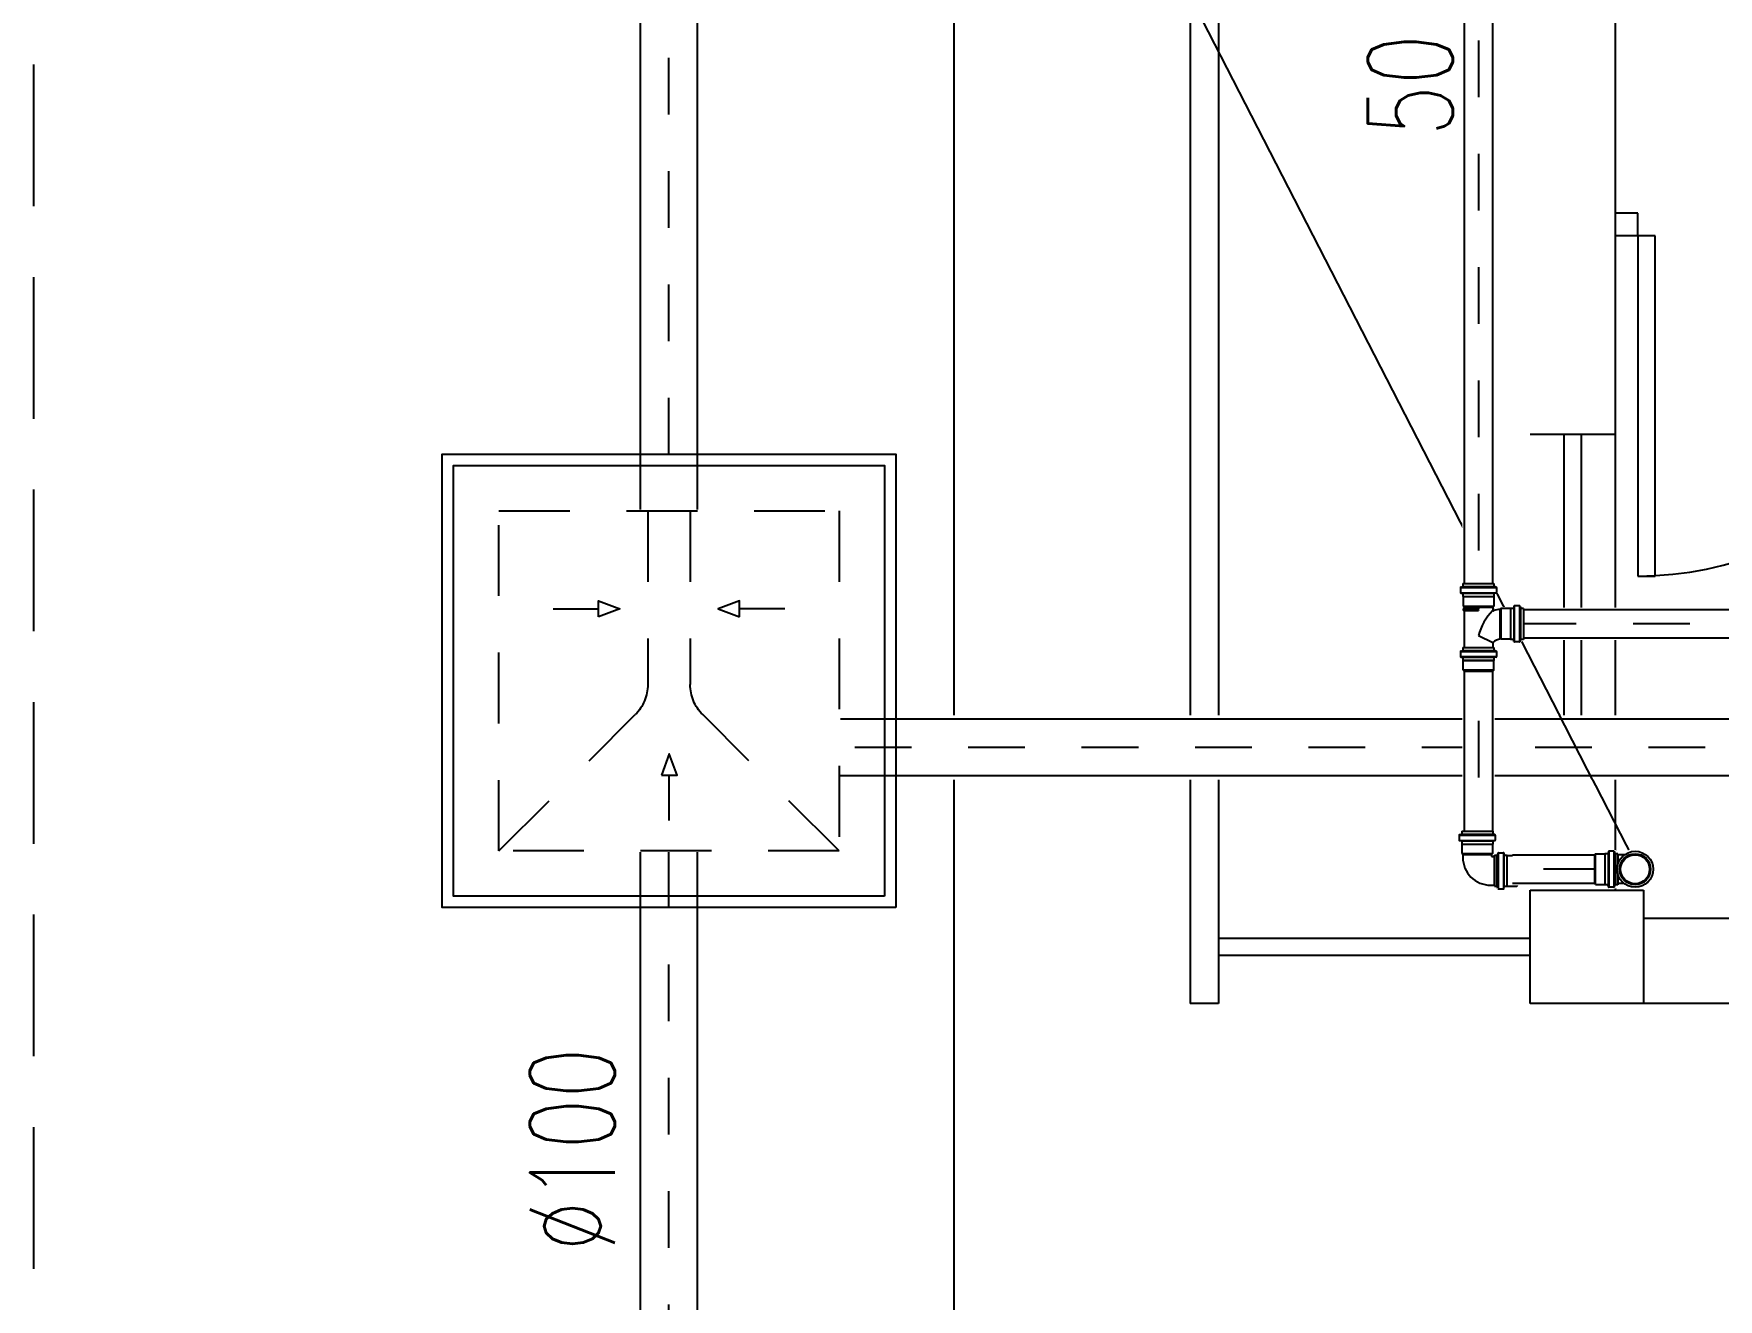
# Model space of a CAD drawing. Header units: inches. Extents: x 542787 to 543192, y 9574025 to 9574373.
# Drawn here: x 543036.131 to 543039.103, y 9574105.033 to 9574107.266 of the extents above; entities that cross this region are included whole.
import ezdxf
from ezdxf.enums import TextEntityAlignment as Align

# ---------------------------------------------------------------- set-up
doc = ezdxf.new("R2010")
doc.units = ezdxf.units.IN
doc.header["$MEASUREMENT"] = 0
for name, pattern in [('DASHDOT', [1, 0.5, -0.25, 0, -0.25]), ('HIDDEN', [0.375, 0.25, -0.125]), ('HIDDEN2', [4.7625, 3.175, -1.5875])]:
    doc.linetypes.add(name, pattern=pattern)
for name, color, linetype in [('EIXO', 8, 'Continuous'), ('I-ARQ', 8, 'Continuous'), ('I-CONEXAO', 1, 'Continuous'), ('I-ESGOTO', 6, 'Continuous'), ('I-NORMO_INST', 4, 'Continuous')]:
    doc.layers.add(name, color=color, linetype=linetype)
doc.styles.add('125', font='ROMANS.SHX', dxfattribs={"width": 0.7, "height": 0.25})
doc.styles.add('25', font='ROMANS.SHX', dxfattribs={"width": 0.7, "height": 0.05})

# ---------------------------------------------------------------- blocks, each defined once
blk = doc.blocks.new('*U109')
at = {"color": 2}
blk.add_wipeout([(0.0569, 0), (0.0569, -20.7285), (-0.0569, -20.7285), (-0.0569, 0)], dxfattribs=at)
for p, q in [((-0.05, 0), (-0.05, -20.7285)), ((0.05, 0), (0.05, -20.7285))]:
    blk.add_line(p, q)
at = {"layer": 'EIXO', "linetype": 'DASHDOT', "ltscale": 0.01}
blk.add_line((0, 0), (0, -20.7285), dxfattribs=at)
blk = doc.blocks.new('*U110')
at = {"color": 2}
blk.add_wipeout([(0, 0.0569), (3.4341, 0.0569), (3.4341, -0.0569), (0, -0.0569)], dxfattribs=at)
for p, q in [((0, 0.05), (3.4341, 0.05)), ((0, -0.05), (3.4341, -0.05))]:
    blk.add_line(p, q)
at = {"layer": 'EIXO', "linetype": 'DASHDOT', "ltscale": 0.01}
blk.add_line((0, 0), (3.4341, 0), dxfattribs=at)
blk = doc.blocks.new('*U70')
at = {"color": 2, "ltscale": 0.5}
blk.add_wipeout([(-0.302, -0.302), (0.302, -0.302), (0.302, 0.302), (-0.302, 0.302)], dxfattribs=at)
at = {"ltscale": 0.5}
blk.add_lwpolyline([(-0.4, -0.4), (0.4, -0.4), (0.4, 0.4), (-0.4, 0.4)], close=True, dxfattribs=at)
at = {"color": 8, "ltscale": 0.5}
blk.add_lwpolyline([(-0.38, -0.38), (0.38, -0.38), (0.38, 0.38), (-0.38, 0.38)], close=True, dxfattribs=at)
at = {"color": 8, "linetype": 'HIDDEN', "ltscale": 0.5}
blk.add_lwpolyline([(-0.3, -0.3), (0.3, -0.3), (0.3, 0.3), (-0.3, 0.3)], close=True, dxfattribs=at)
at = {"layer": 'I-CONEXAO', "color": 8, "linetype": 'HIDDEN', "ltscale": 0.5}
for p, q in [((-0.0375, 0.3), (-0.0375, -0.0064)), ((0.0375, 0.3), (0.0375, -0.0064)), ((-0.3, -0.3), (-0.0595, -0.0595)), ((0.3, -0.3), (0.0595, -0.0595))]:
    blk.add_line(p, q, dxfattribs=at)
at = {"layer": 'I-CONEXAO', "color": 8, "ltscale": 0.5}
for p, q in [((-0.2041, 0.127), (-0.1243, 0.127)), ((0.2041, 0.127), (0.1243, 0.127)), ((-0.0006, -0.2462), (-0.0006, -0.1664))]:
    blk.add_line(p, q, dxfattribs=at)
for points in [[(-0.1243, 0.113), (-0.1243, 0.1411), (-0.0865, 0.127)], [(0.1243, 0.113), (0.1243, 0.1411), (0.0865, 0.127)], [(0.0135, -0.1664), (-0.0147, -0.1664), (-0.0006, -0.1286)]]:
    blk.add_lwpolyline(points, close=True, dxfattribs=at)
at = {"layer": 'I-CONEXAO', "color": 8, "linetype": 'HIDDEN', "ltscale": 0.5}
for centre, start, end in [((-0.1125, -0.0064), 315, 0), ((0.1125, -0.0064), 180, 225)]:
    blk.add_arc(centre, 0.075, start, end, dxfattribs=at)
blk = doc.blocks.new('*U107')
blk.add_line((-0.007573, -0.023558), (0, 0))
blk.add_circle((0, 0), 0.000311)
blk = doc.blocks.new('*U171')
at = {"color": 2}
blk.add_wipeout([(0.0285, 0), (0.0285, -4.0011), (-0.0285, -4.0011), (-0.0285, 0)], dxfattribs=at)
for p, q in [((-0.025, 0), (-0.025, -4.0011)), ((0.025, 0), (0.025, -4.0011))]:
    blk.add_line(p, q)
at = {"layer": 'EIXO', "linetype": 'DASHDOT', "ltscale": 0.01}
blk.add_line((0, 0), (0, -4.0011), dxfattribs=at)
blk = doc.blocks.new('*U203')
at = {"color": 1, "style": '25'}
for tag, flags, p in [('MARCA', 1, (0, -0.1877)), ('QUANT.', 3, (0, -0.2718))]:
    blk.add_attdef(tag, text='', height=0.05, dxfattribs=dict(at, flags=flags)).set_placement(p, align=Align.CENTER)
at = {"color": 2}
blk.add_wipeout([(-0.049, -0.034), (-0.0494, -0.0295), (-0.0554, -0.0295), (-0.0554, -0.0293), (-0.0709, -0.0293), (-0.0718, -0.0262), (-0.0718, 0.0262), (-0.0709, 0.0293), (-0.0541, 0.0293), (-0.0539, 0.0295), (-0.0494, 0.0295), (-0.049, 0.034), (-0.035, 0.034), (-0.0338, 0.0295), (-0.0281, 0.0295), (-0.0281, 0.0275), (-0.0236, 0.0275), (-0.0141, 0.0266), (-0.0037, 0.0235), (0.0028, 0.0202), (0.011, 0.014), (0.0153, 0.0095), (0.0193, 0.0042), (0.0218, -0.0001), (0.0244, -0.0059), (0.026, -0.0113), (0.0273, -0.019), (0.0275, -0.0236), (0.0275, -0.0276), (0.0293, -0.0294), (0.0293, -0.0462), (0.0295, -0.0464), (0.0295, -0.0509), (0.034, -0.0513), (0.034, -0.0653), (0.0295, -0.0665), (0.0295, -0.07), (-0.0295, -0.07), (-0.0295, -0.0665), (-0.034, -0.0653), (-0.034, -0.0513), (-0.0295, -0.0509), (-0.0295, -0.0449), (-0.0293, -0.0449), (-0.0293, -0.0295), (-0.0338, -0.0295), (-0.035, -0.034)], dxfattribs=at)
for p, q in [((-0.0471, 0.0309), (-0.0474, 0.0283)), ((-0.0469, 0.0308), (-0.0469, -0.0308)), ((-0.0374, 0.0318), (-0.0461, 0.0318)), ((-0.0374, 0.0308), (-0.0374, -0.0308)), ((-0.0364, 0.0311), (-0.0356, 0.0281)), ((-0.07, 0.0271), (-0.0718, 0.0253)), ((-0.0532, 0.0271), (-0.07, 0.0271)), ((-0.07, 0.0271), (-0.07, -0.0272)), ((-0.053, 0.0273), (-0.0532, 0.0271)), ((-0.0532, 0.0271), (-0.0532, -0.0272)), ((-0.0484, 0.0273), (-0.053, 0.0273)), ((-0.0303, 0.0273), (-0.0347, 0.0273)), ((-0.0303, 0.0273), (-0.0303, -0.0274)), ((-0.0236, 0.0253), (-0.0303, 0.0253)), ((-0.07, -0.0272), (-0.0718, -0.0254)), ((-0.0532, -0.0272), (-0.07, -0.0272)), ((-0.053, -0.0274), (-0.0532, -0.0272)), ((-0.0484, -0.0274), (-0.053, -0.0274)), ((-0.0471, -0.0309), (-0.0474, -0.0283)), ((-0.0364, -0.0311), (-0.0356, -0.0281)), ((-0.0303, -0.0274), (-0.0347, -0.0274)), ((-0.0264, -0.0254), (-0.0303, -0.0254)), ((-0.0272, -0.0303), (-0.0254, -0.0285)), ((-0.0254, -0.0285), (-0.0254, -0.0264)), ((0.0253, -0.0285), (0.0253, -0.0236)), ((0.0271, -0.0303), (0.0253, -0.0285)), ((-0.0374, -0.0318), (-0.0461, -0.0318)), ((-0.0318, -0.0629), (-0.0318, -0.0542)), ((-0.0309, -0.0532), (-0.0283, -0.0529)), ((0.0308, -0.0534), (-0.0308, -0.0534)), ((-0.0274, -0.0473), (-0.0272, -0.0471)), ((-0.0274, -0.0519), (-0.0274, -0.0473)), ((0.0271, -0.0303), (-0.0272, -0.0303)), ((-0.0272, -0.0471), (-0.0272, -0.0303)), ((0.0271, -0.0471), (-0.0272, -0.0471)), ((0.0271, -0.0471), (0.0271, -0.0303)), ((0.0273, -0.0473), (0.0271, -0.0471)), ((0.0273, -0.0519), (0.0273, -0.0473)), ((0.0309, -0.0532), (0.0283, -0.0529)), ((0.0318, -0.0629), (0.0318, -0.0542)), ((-0.0311, -0.0639), (-0.0281, -0.0647)), ((0.0308, -0.0629), (-0.0308, -0.0629)), ((-0.0274, -0.07), (-0.0274, -0.0656)), ((0.0273, -0.07), (-0.0274, -0.07)), ((0.0273, -0.07), (0.0273, -0.0656)), ((0.0311, -0.0639), (0.0281, -0.0647))]:
    blk.add_line(p, q)
at = {"color": 8}
for p, q in [((-0.0718, 0.0253), (-0.0718, -0.0254)), ((-0.053, 0.0273), (-0.053, -0.0274)), ((-0.0474, 0.0273), (-0.0474, -0.0274)), ((-0.0354, 0.0273), (-0.0354, -0.0274)), ((-0.0303, -0.0254), (-0.0303, 0.0253)), ((0.0253, -0.0285), (-0.0254, -0.0285)), ((0.0273, -0.0473), (-0.0274, -0.0473)), ((0.0273, -0.0529), (-0.0274, -0.0529)), ((0.0273, -0.0649), (-0.0274, -0.0649))]:
    blk.add_line(p, q, dxfattribs=at)
for centre, radius, start, end in [((-0.0461, 0.0308), 0.001, 90, 175), ((-0.0374, 0.0308), 0.001, 15, 90), ((-0.0484, 0.0283), 0.001, 270, 355), ((-0.0347, 0.0283), 0.001, 195, 270), ((-0.0236, -0.0236), 0.0489, 360, 90), ((-0.0484, -0.0284), 0.001, 5, 90), ((-0.0347, -0.0284), 0.001, 90, 165), ((-0.0264, -0.0264), 0.001, 360, 90), ((-0.0461, -0.0308), 0.001, 185, 270), ((-0.0374, -0.0308), 0.001, 270, 345), ((-0.0308, -0.0542), 0.001, 95, 180), ((-0.0284, -0.0519), 0.001, 275, 360), ((0.0283, -0.0519), 0.001, 180, 265), ((0.0308, -0.0542), 0.001, 360, 85), ((-0.0308, -0.0629), 0.001, 180, 255), ((-0.0284, -0.0656), 0.001, 360, 75), ((0.0283, -0.0656), 0.001, 105, 180), ((0.0308, -0.0629), 0.001, 285, 360)]:
    blk.add_arc(centre, radius, start, end)
at = {"color": 1, "style": '25', "flags": 1}
blk.add_attdef('DESCRICAO', text='', height=0.05, dxfattribs=at).set_placement((0, -0.1085), align=Align.CENTER)
blk = doc.blocks.new('*U204')
at = {"color": 2}
blk.add_wipeout([(0, 0.0285), (0.1546, 0.0285), (0.1546, -0.0285), (0, -0.0285)], dxfattribs=at)
for p, q in [((0, 0.025), (0.1546, 0.025)), ((0, -0.025), (0.1546, -0.025))]:
    blk.add_line(p, q)
at = {"layer": 'EIXO', "linetype": 'DASHDOT', "ltscale": 0.01}
blk.add_line((0, 0), (0.1546, 0), dxfattribs=at)
blk = doc.blocks.new('*U216')
at = {"color": 1, "style": '25'}
for tag, flags, p in [('DESCRICAO', 1, (0, -0.1085)), ('MARCA', 1, (0, -0.1877)), ('QUANT.', 3, (0, -0.2718))]:
    blk.add_attdef(tag, text='', height=0.05, dxfattribs=dict(at, flags=flags)).set_placement(p, align=Align.CENTER)
at = {"color": 2}
blk.add_wipeout([(0.0181, 0.0319), (0.0248, 0.0281), (0.035, 0.034), (0.0492, 0.034), (0.0492, 0.0294), (0.0718, 0.0294), (0.0718, 0), (0.0718, -0.0294), (0.0492, -0.0294), (0.0492, -0.034), (0.035, -0.034), (0.0248, -0.0281), (0.02, -0.0297), (0.0097, -0.0345), (-0.0085, -0.0332), (-0.0203, -0.0299), (-0.0264, -0.0241), (-0.0311, -0.0161), (-0.0341, -0.006), (-0.0341, 0.0054), (-0.0307, 0.0173), (-0.0264, 0.0257), (-0.0173, 0.0319), (-0.0072, 0.0341), (0.0062, 0.0345)], dxfattribs=at)
for p, q in [((0.0364, 0.0311), (0.0356, 0.0281)), ((0.0374, 0.0318), (0.0461, 0.0318)), ((0.0374, -0.0308), (0.0374, 0.0308)), ((0.0461, -0.0308), (0.0461, 0.0308)), ((0.0471, 0.0309), (0.0474, 0.0283)), ((0.0192, 0.0253), (0.0303, 0.0253)), ((0.0303, 0.0273), (0.0347, 0.0273)), ((0.0303, 0.0097), (0.0303, 0.0273)), ((0.0484, 0.0273), (0.053, 0.0273)), ((0.053, 0.0273), (0.0533, 0.0271)), ((0.07, 0.0271), (0.0533, 0.0271)), ((0.07, 0.0271), (0.0718, 0.0253)), ((0.0718, -0.0253), (0.0718, 0.0253)), ((0.0192, -0.0253), (0.0303, -0.0253)), ((0.0303, -0.0273), (0.0303, -0.0097)), ((0.0303, -0.0273), (0.0347, -0.0273)), ((0.0364, -0.0311), (0.0356, -0.0281)), ((0.0471, -0.0309), (0.0474, -0.0283)), ((0.0484, -0.0273), (0.053, -0.0273)), ((0.053, -0.0273), (0.0533, -0.0271)), ((0.07, -0.0271), (0.0533, -0.0271)), ((0.07, -0.0271), (0.0718, -0.0253)), ((0.0374, -0.0318), (0.0461, -0.0318))]:
    blk.add_line(p, q)
at = {"color": 8}
for p, q in [((0.0303, 0.0253), (0.0303, 0.0097)), ((0.0354, -0.0273), (0.0354, 0.0273)), ((0.0474, -0.0273), (0.0474, 0.0273)), ((0.053, 0.0273), (0.053, -0.0273)), ((0.0533, -0.0271), (0.0533, 0.0271)), ((0.07, 0.0271), (0.07, -0.0271)), ((0.0303, -0.0097), (0.0303, -0.0253))]:
    blk.add_line(p, q, dxfattribs=at)
for radius in [0.0318, 0.0274]:
    blk.add_circle((0, 0), radius)
blk.add_circle((0, 0), 0.0256, dxfattribs=at)
for centre, start, end in [((0.0374, 0.0308), 90, 165), ((0.0461, 0.0308), 5, 90), ((0.0347, 0.0284), 270, 345), ((0.0484, 0.0284), 185, 270), ((0.0347, -0.0284), 15, 90), ((0.0484, -0.0284), 90, 175), ((0.0374, -0.0308), 195, 270), ((0.0461, -0.0308), 270, 355)]:
    blk.add_arc(centre, 0.001, start, end)
blk = doc.blocks.new('*U202')
at = {"color": 2}
blk.add_wipeout([(0, 0.0285), (1.5976, 0.0285), (1.5976, -0.0285), (0, -0.0285)], dxfattribs=at)
for p, q in [((0, 0.025), (1.5976, 0.025)), ((0, -0.025), (1.5976, -0.025))]:
    blk.add_line(p, q)
at = {"layer": 'EIXO', "linetype": 'DASHDOT', "ltscale": 0.01}
blk.add_line((0, 0), (1.5976, 0), dxfattribs=at)
blk = doc.blocks.new('A$C17546350')
for p, q in [((0.0393, 0.0723), (0.0393, 0.0636)), ((0.04, 0.0733), (0.043, 0.0741)), ((0.0402, 0.0626), (0.0428, 0.0623)), ((0.0403, 0.0723), (0.1019, 0.0723)), ((0.0403, 0.0628), (0.1019, 0.0628)), ((0.0438, 0.0794), (0.0985, 0.0794)), ((0.0438, 0.0794), (0.0438, 0.075)), ((0.0438, 0.0613), (0.0438, 0.0567)), ((0.0985, 0.0794), (0.0985, 0.075)), ((0.0985, 0.0613), (0.0985, 0.0567)), ((0.1022, 0.0733), (0.0992, 0.0741)), ((0.102, 0.0626), (0.0994, 0.0623)), ((0.1029, 0.0723), (0.1029, 0.0636)), ((0.0061, 0.0311), (0.0053, 0.0281)), ((0.0071, 0.0318), (0.0158, 0.0318)), ((0.0071, -0.0308), (0.0071, 0.0308)), ((0.0166, -0.0308), (0.0166, 0.0308)), ((0.0168, 0.0309), (0.0171, 0.0283)), ((0.0438, 0.0567), (0.0985, 0.0567)), ((0.0438, 0.0567), (0.044, 0.0565)), ((0.044, 0.0565), (0.044, 0.0397)), ((0.044, 0.0397), (0.0983, 0.0397)), ((0.044, 0.0397), (0.0453, 0.0383)), ((0.0983, 0.0397), (0.0973, 0.0387)), ((0.0985, 0.0567), (0.0983, 0.0565)), ((0.0983, 0.0565), (0.0983, 0.0397)), ((0.1191, 0.0311), (0.1183, 0.0281)), ((0.1201, 0.0318), (0.1288, 0.0318)), ((0.1201, -0.0308), (0.1201, 0.0308)), ((0.1288, -0.0308), (0.1288, 0.0308)), ((0.1298, 0.0309), (0.1301, 0.0283)), ((0, 0.0273), (0.0044, 0.0273)), ((0, -0.0274), (0, 0.0273)), ((0.0181, 0.0273), (0.0227, 0.0273)), ((0.0227, 0.0273), (0.0229, 0.0272)), ((0.0227, -0.0274), (0.0227, 0.0273)), ((0.0229, 0.0272), (0.0397, 0.0272)), ((0.0397, 0.0272), (0.0415, 0.0253)), ((0.0397, -0.0271), (0.0397, 0.0272)), ((0.0415, 0.0253), (0.047, 0.0253)), ((0.0443, -0.0268), (0.0443, 0)), ((0.0472, 0), (0.0443, 0)), ((0.0472, -0.0268), (0.0472, 0)), ((0.0917, 0), (0.1038, 0.0253)), ((0.1038, 0.0253), (0.113, 0.0253)), ((0.113, -0.0274), (0.113, 0.0273)), ((0.113, 0.0273), (0.1174, 0.0273)), ((0.1311, 0.0273), (0.1357, 0.0273)), ((0.1357, 0.0273), (0.136, 0.0271)), ((0.1527, 0.0271), (0.136, 0.0271)), ((0.1527, 0.0271), (0.1545, 0.0253)), ((0.1545, -0.0254), (0.1545, 0.0253)), ((0, -0.0274), (0.0044, -0.0274)), ((0.0061, -0.0311), (0.0053, -0.0281)), ((0.0168, -0.0309), (0.0171, -0.0283)), ((0.0181, -0.0274), (0.0227, -0.0274)), ((0.0227, -0.0274), (0.0229, -0.0271)), ((0.0229, -0.0271), (0.0397, -0.0271)), ((0.0397, -0.0271), (0.0415, -0.0254)), ((0.0415, -0.0254), (0.0441, -0.0254)), ((0.0441, -0.0254), (0.0443, -0.0268)), ((0.0443, -0.0268), (0.0472, -0.0268)), ((0.0473, -0.0254), (0.0472, -0.0268)), ((0.0473, -0.0254), (0.113, -0.0254)), ((0.113, -0.0274), (0.1174, -0.0274)), ((0.1191, -0.0311), (0.1183, -0.0281)), ((0.1298, -0.0309), (0.1301, -0.0283)), ((0.1311, -0.0274), (0.1357, -0.0274)), ((0.1357, -0.0274), (0.136, -0.0271)), ((0.1527, -0.0271), (0.136, -0.0271)), ((0.1527, -0.0271), (0.1545, -0.0254)), ((0.0071, -0.0318), (0.0158, -0.0318)), ((0.1201, -0.0318), (0.1288, -0.0318))]:
    blk.add_line(p, q)
at = {"color": 8}
for p, q in [((0.0438, 0.0743), (0.0985, 0.0743)), ((0.0438, 0.0623), (0.0985, 0.0623)), ((0.044, 0.0565), (0.0983, 0.0565)), ((0.0458, 0.0379), (0.0976, 0.0379)), ((0.0051, -0.0274), (0.0051, 0.0273)), ((0.0171, -0.0274), (0.0171, 0.0273)), ((0.0229, -0.0271), (0.0229, 0.0272)), ((0.0415, -0.0254), (0.0415, 0.0253)), ((0.0441, -0.0254), (0.0441, 0)), ((0.0441, 0), (0.0443, 0)), ((0.0472, 0), (0.0473, 0)), ((0.0473, -0.0254), (0.0473, 0)), ((0.113, -0.0254), (0.113, 0.0253)), ((0.1181, -0.0274), (0.1181, 0.0273)), ((0.1301, -0.0274), (0.1301, 0.0273)), ((0.1357, 0.0273), (0.1357, -0.0274)), ((0.136, -0.0271), (0.136, 0.0271)), ((0.1527, 0.0271), (0.1527, -0.0271))]:
    blk.add_line(p, q, dxfattribs=at)
for centre, radius, start, end in [((0.0403, 0.0723), 0.001, 105, 180), ((0.0403, 0.0636), 0.001, 180, 265), ((0.0428, 0.0613), 0.001, 0, 85), ((0.0428, 0.075), 0.001, 285, 0), ((0.0995, 0.075), 0.001, 180, 255), ((0.0995, 0.0613), 0.001, 95, 180), ((0.1019, 0.0636), 0.001, 275, 0), ((0.1019, 0.0723), 0.001, 0, 75), ((0.0071, 0.0308), 0.001, 90, 165), ((0.0158, 0.0308), 0.001, 5, 90), ((0.152, 0.057), 0.1084, 189.9198, 196.2777), ((0.152, 0.057), 0.0577, 198.4794, 213.2986), ((0.1201, 0.0308), 0.001, 90, 165), ((0.1288, 0.0308), 0.001, 5, 90), ((0.0044, 0.0283), 0.001, 270, 345), ((0.0181, 0.0283), 0.001, 185, 270), ((0.047, 0.0264), 0.001, 270, 16.2777), ((0.114, 0.0888), 0.0916, 224.1792, 255.8838), ((0.1174, 0.0283), 0.001, 270, 345), ((0.1311, 0.0283), 0.001, 185, 270), ((0.0044, -0.0284), 0.001, 15, 90), ((0.0181, -0.0284), 0.001, 90, 175), ((0.1174, -0.0284), 0.001, 15, 90), ((0.1311, -0.0284), 0.001, 90, 175), ((0.0071, -0.0308), 0.001, 195, 270), ((0.0158, -0.0308), 0.001, 270, 355), ((0.1201, -0.0308), 0.001, 195, 270), ((0.1288, -0.0308), 0.001, 270, 355)]:
    blk.add_arc(centre, radius, start, end)
blk = doc.blocks.new('*U142')
at = {"color": 2}
blk.add_wipeout([(0.0827, 0.0298), (0.0834, 0.0264), (0.0834, -0.0264), (0.0827, -0.0298), (0.066, -0.0298), (0.0657, -0.03), (0.0615, -0.03), (0.0614, -0.0311), (0.0577, -0.0345), (0.049, -0.0345), (0.0454, -0.0317), (0.045, -0.03), (0.0392, -0.03), (0.0392, -0.028), (-0.0213, -0.028), (-0.0215, -0.0295), (-0.0293, -0.0295), (-0.0293, -0.0289), (-0.0303, -0.0298), (-0.0471, -0.0298), (-0.0473, -0.03), (-0.0515, -0.03), (-0.0516, -0.0311), (-0.0553, -0.0345), (-0.064, -0.0345), (-0.0676, -0.0317), (-0.068, -0.03), (-0.0711, -0.03), (-0.0711, 0.03), (-0.068, 0.03), (-0.0676, 0.0317), (-0.064, 0.0345), (-0.0553, 0.0345), (-0.0516, 0.0311), (-0.0515, 0.03), (-0.0455, 0.03), (-0.0455, 0.0298), (-0.0303, 0.0298), (-0.0285, 0.028), (-0.0262, 0.028), (-0.0283, 0.037), (-0.0298, 0.0386), (-0.0298, 0.0554), (-0.03, 0.0556), (-0.03, 0.0598), (-0.0311, 0.0599), (-0.0345, 0.0636), (-0.0345, 0.0723), (-0.0317, 0.0759), (-0.03, 0.0763), (-0.03, 0.0794), (0.03, 0.0794), (0.03, 0.0763), (0.0317, 0.0759), (0.0345, 0.0723), (0.0345, 0.0636), (0.0311, 0.0599), (0.03, 0.0598), (0.03, 0.0538), (0.0298, 0.0538), (0.0298, 0.0386), (0.0293, 0.038), (0.0342, 0.028), (0.0392, 0.028), (0.0392, 0.03), (0.045, 0.03), (0.0454, 0.0317), (0.049, 0.0345), (0.0577, 0.0345), (0.0614, 0.0311), (0.0615, 0.03), (0.0657, 0.03), (0.066, 0.0298)], dxfattribs=at)
blk.add_blockref('A$C17546350', (-0.0711, 0), dxfattribs=at)

msp = doc.modelspace()

# ---------------------------------------------------------------- linework, layer by layer
at = {"layer": 'I-ARQ', "linetype": 'HIDDEN'}
msp.add_line((543036.1312, 9574103.2116), (543036.1312, 9574127.0116), dxfattribs=at)
at = {"layer": 'I-ARQ'}
for p, q in [((543037.7544, 9574126.4995), (543037.7544, 9574103.7595)), ((543038.171, 9574124.7045), (543038.171, 9574105.5545)), ((543038.171, 9574124.7045), (543038.171, 9574105.5545)), ((543038.171, 9574124.7045), (543038.171, 9574105.5545)), ((543038.221, 9574124.7045), (543038.221, 9574105.5545)), ((543038.221, 9574124.7045), (543038.221, 9574105.5545)), ((543038.221, 9574124.7045), (543038.221, 9574105.5545)), ((543038.921, 9574109.7001), (543038.921, 9574105.7545)), ((543038.961, 9574106.949), (543038.921, 9574106.949)), ((543038.961, 9574106.909), (543038.961, 9574106.949)), ((543038.961, 9574106.909), (543038.921, 9574106.909)), ((543038.961, 9574106.909), (543038.961, 9574106.309)), ((543038.991, 9574106.309), (543038.991, 9574106.909)), ((543038.771, 9574105.5545), (543038.771, 9574105.7545)), ((543038.771, 9574105.7545), (543038.971, 9574105.7545)), ((543038.771, 9574105.5545), (543038.771, 9574105.7545)), ((543038.771, 9574105.7545), (543038.971, 9574105.7545)), ((543038.771, 9574105.5545), (543038.771, 9574105.7545)), ((543038.771, 9574105.7545), (543038.971, 9574105.7545)), ((543038.971, 9574105.7545), (543038.971, 9574105.5545)), ((543038.971, 9574105.7545), (543038.971, 9574105.5545)), ((543038.971, 9574105.7545), (543038.971, 9574105.5545)), ((543044.916, 9574105.7045), (543038.971, 9574105.7045)), ((543038.771, 9574105.6695), (543038.221, 9574105.6695)), ((543038.771, 9574105.6695), (543038.221, 9574105.6695)), ((543038.771, 9574105.6695), (543038.221, 9574105.6695)), ((543038.771, 9574105.6395), (543038.221, 9574105.6395)), ((543038.771, 9574105.6395), (543038.221, 9574105.6395)), ((543038.771, 9574105.6395), (543038.221, 9574105.6395)), ((543038.221, 9574105.5545), (543038.171, 9574105.5545)), ((543038.221, 9574105.5545), (543038.171, 9574105.5545)), ((543038.221, 9574105.5545), (543038.171, 9574105.5545)), ((543038.221, 9574105.5545), (543038.171, 9574105.5545)), ((543038.971, 9574105.5545), (543038.771, 9574105.5545)), ((543038.971, 9574105.5545), (543038.771, 9574105.5545)), ((543038.971, 9574105.5545), (543038.771, 9574105.5545)), ((543044.916, 9574105.5545), (543038.971, 9574105.5545))]:
    msp.add_line(p, q, dxfattribs=at)
at = {"layer": 'I-ARQ', "linetype": 'HIDDEN2'}
for p, q in [((543038.991, 9574106.909), (543038.961, 9574106.909)), ((543038.771, 9574106.5595), (543038.921, 9574106.5595)), ((543038.831, 9574106.0595), (543038.831, 9574106.5595)), ((543038.861, 9574106.5595), (543038.861, 9574106.0595)), ((543038.961, 9574106.309), (543038.991, 9574106.309)), ((543038.961, 9574106.309), (543038.991, 9574106.309)), ((543038.961, 9574106.309), (543038.991, 9574106.309)), ((543038.921, 9574106.0595), (543038.771, 9574106.0595))]:
    msp.add_line(p, q, dxfattribs=at)
at = {"layer": 'I-ARQ'}
msp.add_arc((543038.961, 9574106.909), 0.6, 270, 0, dxfattribs=at)

# ---------------------------------------------------------------- block references
at = {"layer": 'I-ESGOTO', "color": 2, "rotation": 180}
msp.add_blockref('*U109', (543037.2518, 9574104.5235), dxfattribs=at)

# ---------------------------------------------------------------- texts
at = {"layer": 'I-NORMO_INST', "style": '125', "width": 0.7}
for s, p in [('50', (543038.6342, 9574107.085)), ('%%C100', (543037.1564, 9574105.117))]:
    msp.add_text(s, height=0.15, rotation=90, dxfattribs=at).set_placement(p)

# ---------------------------------------------------------------- next in the draw order: block references
at = {"layer": 'I-ESGOTO', "color": 2, "rotation": 180}
msp.add_blockref('*U110', (543040.8797, 9574106.0064), dxfattribs=at)

# ---------------------------------------------------------------- next in the draw order: block references
at = {"layer": 'I-ESGOTO', "xscale": -1}
msp.add_blockref('*U70', (543037.2518, 9574106.124), dxfattribs=at)

# ---------------------------------------------------------------- next in the draw order: block references
at = {"layer": 'I-NORMO_INST', "xscale": 75, "yscale": 75, "zscale": 75, "rotation": 224.9999999999999}
msp.add_blockref('*U107', (543038.9617, 9574105.7916), dxfattribs=at)

# ---------------------------------------------------------------- next in the draw order: block references
at = {"layer": 'I-ESGOTO', "xscale": -1}
msp.add_blockref('*U171', (543038.6796, 9574109.8538), dxfattribs=at)

# ---------------------------------------------------------------- next in the draw order: block references
msp.add_blockref('*U202', (543040.2522, 9574106.2246), dxfattribs=at)
at = {"layer": 'I-ESGOTO', "rotation": 180}
msp.add_blockref('*U203', (543038.6773, 9574105.7889), dxfattribs=at)

# ---------------------------------------------------------------- next in the draw order: block references
at = {"layer": 'I-ESGOTO', "rotation": 270}
msp.add_blockref('*U142', (543038.6796, 9574106.2246), dxfattribs=at)
at = {"layer": 'I-ESGOTO', "xscale": -1}
msp.add_blockref('*U204', (543038.8944, 9574105.7916), dxfattribs=at)

# ---------------------------------------------------------------- next in the draw order: block references
at = {"layer": 'I-ESGOTO', "rotation": 180}
msp.add_blockref('*U216', (543038.9559, 9574105.7916), dxfattribs=at)

doc.saveas('drawing.dxf')
